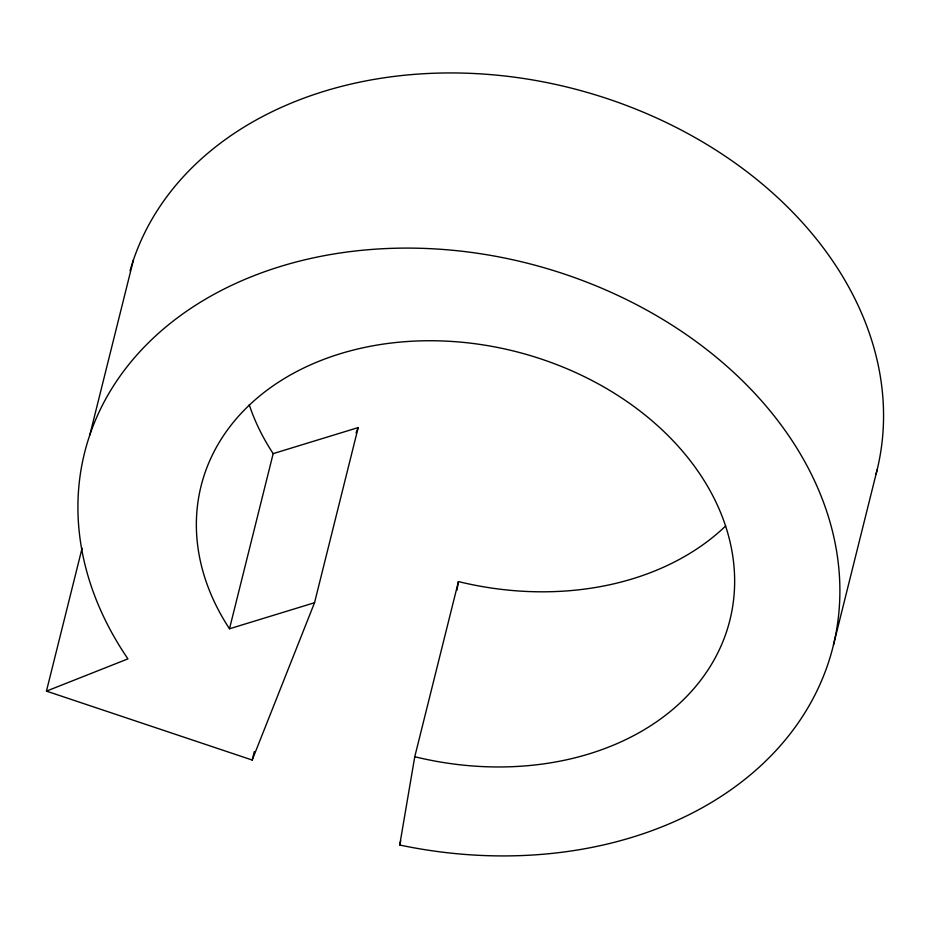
<?xml version="1.0" encoding="UTF-8"?>
<svg xmlns="http://www.w3.org/2000/svg" width="929" height="929" viewBox="0 0 929 929"><rect width="100%" height="100%" fill="white"/><g stroke="black" fill="none" stroke-linecap="round" stroke-linejoin="round"><path stroke-width="1.39" d="M877.15 469.76L833.476 644.912A391.155 297.872 14 0 1 399.714 845.018L414.764 756.729L458.438 581.577A274.171 208.793 14 0 0 725.665 525.965M456.975 590.124L458.438 581.577M89.799 435.027L133.462 259.876M314.536 602.724L229.498 628.782L273.172 453.631L358.211 427.572L314.536 602.724L252.2 760.038L46.45 691.118L82.089 548.191M252.2 760.038L254.291 751.631M399.714 845.018L400.759 840.815M356.074 432.949L358.211 427.572M46.45 691.118L127.935 658.882A382.33 291.16 14 0 1 152.101 339.213A382.33 291.16 14 0 1 539.737 266.495A391.155 297.872 14 0 1 833.476 644.912M414.764 756.729A274.171 208.793 14 0 0 730.159 619.062A274.171 208.793 14 0 0 512.994 350.872A271.384 206.668 14 0 0 247.079 407.274A271.384 206.668 14 0 0 229.498 628.782M876.105 473.895A391.155 297.872 14 0 0 583.412 91.344A382.33 291.16 14 0 0 130.037 270.85M273.172 453.631A271.384 206.668 14 0 1 249.227 404.777"/></g></svg>
